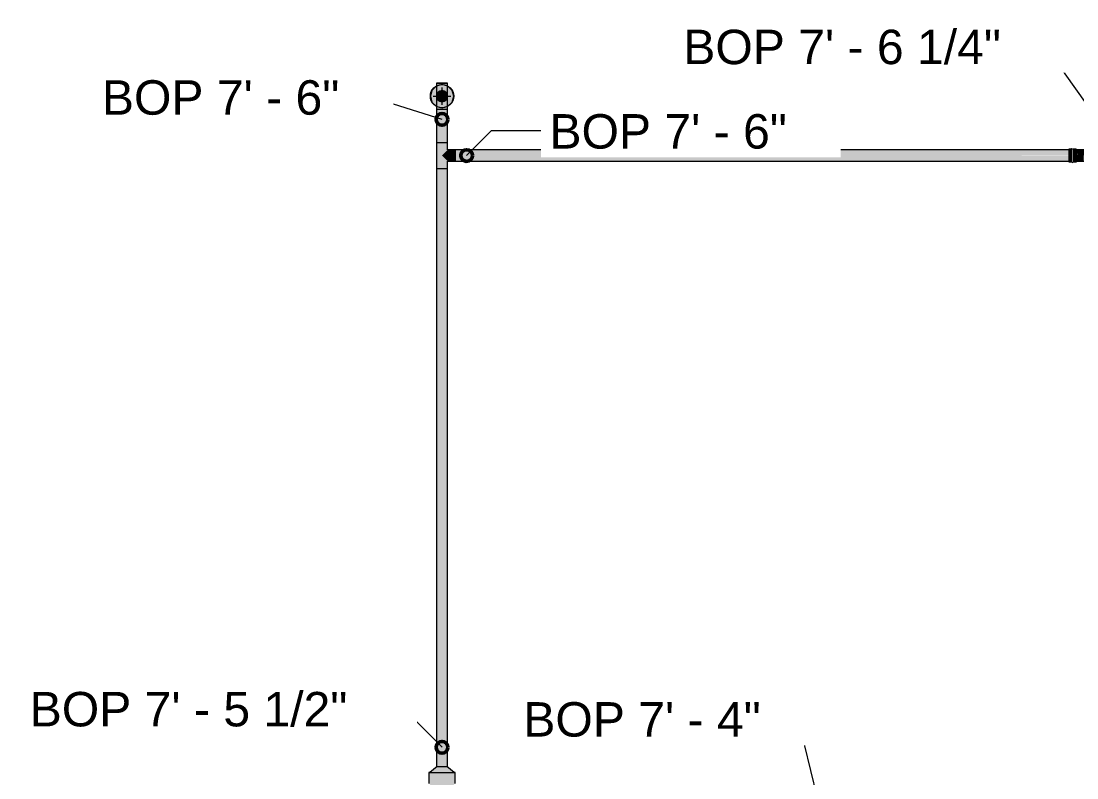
# Model space of a CAD drawing. Header units: inches. Extents: x -3385 to 41, y 7 to 1342.
# Drawn here: x -1364.1 to -1183.2, y 662.9 to 792.6 of the extents above; entities that cross this region are included whole.
import ezdxf

# ---------------------------------------------------------------- set-up
doc = ezdxf.new("R2010")
doc.units = ezdxf.units.IN
doc.header["$MEASUREMENT"] = 0
for name, color, linetype, lineweight in [('A-ANNO-NOTE', 131, 'Continuous', 9), ('G-ANNO-DIMS', 111, 'Continuous', 9), ('P-PIPE', 3, 'Continuous', 9), ('P-PIPE-CNTR', 3, 'Continuous', 9)]:
    doc.layers.add(name, color=color, linetype=linetype, lineweight=lineweight)
doc.styles.add('Arial', font='arial.ttf', dxfattribs={"height": 5.901198})

# ---------------------------------------------------------------- blocks, each defined once
blk = doc.blocks.new('Victaulic-VicPress316-Elbow 90-45deg Style P568_P571 - Standard-1102010-LOWER PARKING')
at = {"layer": 'P-PIPE'}
for points in [[(-1180, 773.42), (-1178.94, 773.43), (-1178.89, 773.46), (-1178.8, 773.57), (-1178.78, 773.59), (-1178.94, 773.76), (-1180.33, 773.75), (-1181.06, 773.75), (-1181.12, 773.72), (-1181.2, 773.61), (-1181.22, 773.59), (-1181.06, 773.43), (-1180.33, 773.42)], [(-1180.33, 773.75), (-1178.94, 773.76), (-1178.94, 774.13), (-1180.33, 774.13), (-1181.06, 774.13), (-1181.06, 773.76), (-1180.48, 773.75)], [(-1179.72, 772.65), (-1179.63, 772.66), (-1179.52, 772.68), (-1179.23, 772.65), (-1179.11, 772.68), (-1179.04, 772.68), (-1179.03, 772.69), (-1179.01, 772.7), (-1178.97, 772.75), (-1178.94, 772.87), (-1180.33, 772.87), (-1181.06, 772.87), (-1181, 772.73), (-1180.94, 772.66), (-1180.92, 772.69), (-1180.75, 772.65), (-1180.65, 772.67), (-1180.34, 772.66), (-1180.29, 772.65), (-1180.17, 772.66), (-1179.93, 772.67), (-1179.75, 772.65)], [(-1180, 771.59), (-1180, 771.59), (-1180.02, 772.67), (-1180.34, 772.66), (-1180.49, 772.68), (-1180.6, 772.67), (-1180.68, 772.67), (-1180.78, 772.65), (-1180.92, 772.69), (-1180.95, 772.65), (-1180.94, 771.6), (-1180.08, 771.59)], [(-1180, 771.59), (-1179.05, 771.6), (-1179.06, 772.66), (-1179.11, 772.68), (-1179.28, 772.66), (-1179.34, 772.67), (-1179.63, 772.66), (-1179.73, 772.65), (-1179.86, 772.66), (-1180, 772.67), (-1180, 772.34)], [(-1178.86, 773.67), (-1178.89, 773.72), (-1178.94, 773.75), (-1178.86, 773.68)], [(-1184.01, 768.36), (-1183.85, 768.52), (-1183.85, 769.9), (-1183.85, 770.64), (-1183.88, 770.69), (-1183.99, 770.78), (-1184.01, 770.8), (-1184.18, 770.64), (-1184.18, 769.25), (-1184.18, 768.52), (-1184.14, 768.47), (-1184.03, 768.38), (-1184.01, 768.36)], [(-1182.02, 768.63), (-1181.77, 768.68), (-1181.29, 768.75), (-1180.85, 768.88), (-1180.55, 769.06), (-1180, 769.45), (-1179.9, 769.53), (-1179.63, 769.94), (-1179.45, 770.17), (-1179.27, 770.49), (-1179.17, 770.87), (-1179.07, 771.52), (-1179.05, 771.6), (-1179.39, 771.59), (-1180, 771.59), (-1180.16, 770.82), (-1180.59, 770.17), (-1181.25, 769.73), (-1182.02, 769.58), (-1182.02, 768.65)], [(-1182.02, 769.58), (-1181.25, 769.73), (-1180.59, 770.17), (-1180.16, 770.82), (-1180, 771.59), (-1180.95, 771.59), (-1181.09, 771.06), (-1181.49, 770.67), (-1182.02, 770.52), (-1182.02, 769.74)], [(-1184.18, 768.52), (-1184.18, 769.9), (-1184.18, 770.64), (-1184.55, 770.64), (-1184.55, 769.25), (-1184.55, 768.52), (-1184.18, 768.52)], [(-1183.85, 768.52), (-1183.29, 768.52), (-1183.29, 769.9), (-1183.29, 770.64), (-1183.85, 770.64), (-1183.85, 769.25), (-1183.85, 768.59)], [(-1183.29, 768.52), (-1183.15, 768.58), (-1183.08, 768.64), (-1183.11, 768.66), (-1183.07, 768.83), (-1183.1, 768.93), (-1183.08, 769.24), (-1183.08, 769.3), (-1183.09, 769.41), (-1183.09, 769.65), (-1183.09, 769.95), (-1183.1, 770.06), (-1183.07, 770.35), (-1183.1, 770.47), (-1183.07, 770.53), (-1183.07, 770.53), (-1183.11, 770.55), (-1183.12, 770.57), (-1183.17, 770.61), (-1183.29, 770.64), (-1183.29, 769.25), (-1183.29, 768.55)], [(-1183.07, 768.63), (-1182.02, 768.65), (-1182.02, 769.58), (-1183.1, 769.57), (-1183.08, 769.24), (-1183.1, 769.09), (-1183.1, 769.03), (-1183.1, 768.9), (-1183.07, 768.8), (-1183.11, 768.66), (-1183.07, 768.63)], [(-1183.93, 768.44), (-1183.88, 768.47), (-1183.85, 768.52), (-1183.92, 768.44)]]:
    blk.add_hatch(color=256, dxfattribs=at).paths.add_polyline_path(points, flags=0)
h = blk.add_hatch(color=256, dxfattribs=at)
h.paths.add_polyline_path([(-1179.15, 772.87), (-1178.94, 772.87), (-1178.94, 773.43), (-1179.15, 773.42), (-1179.15, 772.87)], flags=0)
h.paths.add_polyline_path([(-1180.01, 772.87), (-1179.15, 772.87), (-1179.15, 773.42), (-1181.06, 773.43), (-1181.06, 772.87), (-1180.21, 772.87)], flags=0)
h = blk.add_hatch(color=256, dxfattribs=at)
h.paths.add_polyline_path([(-1179.28, 770.46), (-1179.15, 770.98), (-1179.17, 770.87), (-1179.25, 770.58)], flags=0)
h.paths.add_polyline_path([(-1179.75, 769.75), (-1179.45, 770.17), (-1179.49, 770.12), (-1179.69, 769.85)], flags=0)
h = blk.add_hatch(color=256, dxfattribs=at)
h.paths.add_polyline_path([(-1183.03, 769.58), (-1182.02, 769.58), (-1182.02, 770.53), (-1183.08, 770.52), (-1183.1, 770.47), (-1183.08, 770.3), (-1183.09, 770.25), (-1183.09, 769.95), (-1183.08, 769.86), (-1183.09, 769.73), (-1183.1, 769.58)], flags=0)
h.paths.add_polyline_path([(-1182.02, 769.9), (-1182.02, 769.9), (-1182.4, 769.95)], flags=0)
for p, q in [((-1181.06, 774.13), (-1181.06, 773.76)), ((-1181.06, 773.43), (-1181.06, 772.87)), ((-1181.06, 772.87), (-1180.95, 772.65)), ((-1180.95, 772.71), (-1180.95, 771.6)), ((-1179.05, 771.6), (-1179.05, 772.7)), ((-1179.02, 772.68), (-1179.05, 772.65)), ((-1178.94, 772.87), (-1179.02, 772.68)), ((-1178.94, 773.76), (-1178.94, 774.13)), ((-1178.94, 772.87), (-1178.94, 773.43)), ((-1184.18, 770.64), (-1184.55, 770.64)), ((-1183.29, 770.64), (-1183.85, 770.64)), ((-1183.29, 770.64), (-1183.07, 770.53)), ((-1182.02, 770.53), (-1183.12, 770.53)), ((-1184.55, 768.52), (-1184.18, 768.52)), ((-1183.85, 768.52), (-1183.29, 768.52)), ((-1183.29, 768.52), (-1183.1, 768.6)), ((-1183.14, 768.63), (-1182.02, 768.63)), ((-1183.1, 768.6), (-1183.07, 768.63))]:
    blk.add_line(p, q, dxfattribs=at)
at = {"layer": 'P-PIPE', "flags": 128}
for points in [[(-1181.03, 773.76), (-1181.04, 773.76), (-1181.05, 773.76), (-1181.05, 773.76), (-1181.06, 773.76), (-1181.07, 773.76), (-1181.09, 773.75), (-1181.18, 773.71)], [(-1178.83, 773.48), (-1178.93, 773.43), (-1178.94, 773.43), (-1178.94, 773.43), (-1178.95, 773.43), (-1178.96, 773.43), (-1178.97, 773.43), (-1178.98, 773.43), (-1178.99, 773.43), (-1179.01, 773.43), (-1179.03, 773.43), (-1179.04, 773.42), (-1179.06, 773.42), (-1179.08, 773.42), (-1179.1, 773.42), (-1179.13, 773.42), (-1179.15, 773.42), (-1179.18, 773.42), (-1179.21, 773.42), (-1179.24, 773.42), (-1179.27, 773.42), (-1179.3, 773.42), (-1179.33, 773.42), (-1179.36, 773.42), (-1179.4, 773.42), (-1179.43, 773.42), (-1179.47, 773.42), (-1179.51, 773.42), (-1179.54, 773.42), (-1179.58, 773.42), (-1179.62, 773.42), (-1179.66, 773.42), (-1179.7, 773.42), (-1179.74, 773.42), (-1179.78, 773.42), (-1179.82, 773.42), (-1179.87, 773.42), (-1179.91, 773.42), (-1179.95, 773.42), (-1179.99, 773.42), (-1180.04, 773.42), (-1180.08, 773.42), (-1180.12, 773.42), (-1180.16, 773.42), (-1180.2, 773.42), (-1180.25, 773.42), (-1180.29, 773.42), (-1180.33, 773.42), (-1180.37, 773.42), (-1180.41, 773.42), (-1180.45, 773.42), (-1180.48, 773.42), (-1180.52, 773.42), (-1180.56, 773.42), (-1180.59, 773.42), (-1180.63, 773.42), (-1180.66, 773.42), (-1180.69, 773.42), (-1180.73, 773.42), (-1180.76, 773.42), (-1180.79, 773.42), (-1180.81, 773.42), (-1180.84, 773.42), (-1180.87, 773.42), (-1180.89, 773.42), (-1180.91, 773.42), (-1180.93, 773.42), (-1180.95, 773.42), (-1180.97, 773.43), (-1180.99, 773.43), (-1181, 773.43), (-1181.02, 773.43), (-1181.03, 773.43), (-1181.04, 773.43), (-1181.05, 773.43), (-1181.05, 773.43), (-1181.06, 773.43), (-1181.07, 773.43), (-1181.1, 773.43), (-1181.18, 773.71)], [(-1178.83, 773.48), (-1178.92, 773.75), (-1178.94, 773.76), (-1178.94, 773.76), (-1178.95, 773.76), (-1178.96, 773.76), (-1178.97, 773.76), (-1178.98, 773.76)], [(-1181.26, 770.84), (-1181.29, 770.81), (-1181.32, 770.79), (-1181.36, 770.76), (-1181.39, 770.73), (-1181.43, 770.71), (-1181.46, 770.69), (-1181.5, 770.66), (-1181.54, 770.65), (-1181.58, 770.63), (-1181.61, 770.61), (-1181.65, 770.59), (-1181.69, 770.58), (-1181.74, 770.57), (-1181.78, 770.56), (-1181.82, 770.55), (-1181.86, 770.54), (-1181.9, 770.54), (-1181.95, 770.53), (-1181.99, 770.53), (-1182.02, 770.53)], [(-1180.95, 771.6), (-1180.95, 771.55), (-1180.95, 771.51), (-1180.96, 771.47), (-1180.96, 771.43), (-1180.97, 771.38), (-1180.98, 771.34), (-1180.99, 771.3), (-1181, 771.26), (-1181.02, 771.22), (-1181.03, 771.18), (-1181.05, 771.14), (-1181.07, 771.1), (-1181.09, 771.07), (-1181.11, 771.03), (-1181.14, 771), (-1181.16, 770.96), (-1181.19, 770.93), (-1181.22, 770.89), (-1181.24, 770.86), (-1181.26, 770.84)], [(-1179.92, 769.5), (-1179.84, 769.59), (-1179.76, 769.68), (-1179.68, 769.77), (-1179.61, 769.86), (-1179.54, 769.96), (-1179.48, 770.06), (-1179.42, 770.16), (-1179.37, 770.27), (-1179.31, 770.37), (-1179.27, 770.48), (-1179.23, 770.59), (-1179.19, 770.71), (-1179.15, 770.82), (-1179.13, 770.94), (-1179.1, 771.05), (-1179.08, 771.17), (-1179.07, 771.29), (-1179.06, 771.4), (-1179.05, 771.52), (-1179.05, 771.6)], [(-1184.13, 770.76), (-1184.17, 770.65), (-1184.18, 770.64), (-1184.18, 770.64), (-1184.18, 770.63), (-1184.18, 770.62), (-1184.18, 770.61), (-1184.18, 770.6), (-1184.18, 770.59), (-1184.18, 770.57), (-1184.18, 770.56), (-1184.18, 770.54), (-1184.18, 770.52), (-1184.18, 770.5), (-1184.18, 770.48), (-1184.18, 770.45), (-1184.18, 770.43), (-1184.18, 770.4), (-1184.18, 770.38), (-1184.18, 770.35), (-1184.18, 770.32), (-1184.18, 770.29), (-1184.18, 770.25), (-1184.18, 770.22), (-1184.18, 770.19), (-1184.18, 770.15), (-1184.18, 770.11), (-1184.18, 770.08), (-1184.18, 770.04), (-1184.18, 770), (-1184.18, 769.96), (-1184.18, 769.92), (-1184.18, 769.88), (-1184.18, 769.84), (-1184.18, 769.8), (-1184.18, 769.76), (-1184.18, 769.72), (-1184.18, 769.67), (-1184.18, 769.63), (-1184.18, 769.59), (-1184.18, 769.55), (-1184.18, 769.5), (-1184.18, 769.46), (-1184.18, 769.42), (-1184.18, 769.38), (-1184.18, 769.34), (-1184.18, 769.3), (-1184.18, 769.25), (-1184.18, 769.21), (-1184.18, 769.18), (-1184.18, 769.14), (-1184.18, 769.1), (-1184.18, 769.06), (-1184.18, 769.02), (-1184.18, 768.99), (-1184.18, 768.95), (-1184.18, 768.92), (-1184.18, 768.89), (-1184.18, 768.86), (-1184.18, 768.83), (-1184.18, 768.8), (-1184.18, 768.77), (-1184.18, 768.74), (-1184.18, 768.72), (-1184.18, 768.69), (-1184.18, 768.67), (-1184.18, 768.65), (-1184.18, 768.63), (-1184.18, 768.61), (-1184.18, 768.6), (-1184.18, 768.58), (-1184.18, 768.57), (-1184.18, 768.55), (-1184.18, 768.54), (-1184.18, 768.54), (-1184.18, 768.53), (-1184.18, 768.52), (-1184.17, 768.51), (-1184.17, 768.48), (-1183.89, 768.41)], [(-1184.13, 770.76), (-1183.85, 770.66), (-1183.85, 770.65), (-1183.85, 770.64), (-1183.85, 770.63), (-1183.85, 770.62), (-1183.85, 770.61), (-1183.84, 770.6)], [(-1182.02, 768.63), (-1181.9, 768.63), (-1181.78, 768.64), (-1181.66, 768.65), (-1181.54, 768.67), (-1181.43, 768.69), (-1181.31, 768.72), (-1181.2, 768.75), (-1181.08, 768.78), (-1180.97, 768.82), (-1180.86, 768.87), (-1180.75, 768.91), (-1180.65, 768.97), (-1180.54, 769.02), (-1180.44, 769.08), (-1180.34, 769.15), (-1180.25, 769.22), (-1180.15, 769.29), (-1180.06, 769.37), (-1179.97, 769.45), (-1179.92, 769.5)], [(-1183.84, 768.56), (-1183.85, 768.55), (-1183.85, 768.54), (-1183.85, 768.53), (-1183.85, 768.52), (-1183.85, 768.51), (-1183.85, 768.5), (-1183.89, 768.41)]]:
    blk.add_lwpolyline(points, dxfattribs=at)
at = {"layer": 'P-PIPE'}
for centre, major_axis, ratio, start_param, end_param in [((-1180, 774.13), (1.06, 0), 0.004167, 3.141593, 6.279024), ((-1180, 773.76), (1.06, 0), 0.004167, 3.141593, 6.279024), ((-1180, 773.43), (1.06, 0), 0.004167, 3.141593, 6.279024), ((-1180, 774.13), (1.06, 0), 0.004167, 2.803091, 2.899771), ((-1180, 772.65), (0.95, 0), 0.004167, 3.76575, 3.7926), ((-1180, 772.65), (0.95, 0), 0.004167, 4.373335, 4.394069), ((-1180, 772.65), (0.95, 0), 0.004167, 5.022387, 5.043121), ((-1180, 772.65), (0.95, 0), 0.004167, 5.623856, 5.650706), ((-1180, 774.13), (1.06, 0), 0.004167, 0, 0.340655), ((-1184.55, 769.58), (0, 1.06), 0.004161, 0.004167, 3.141593), ((-1184.18, 769.58), (0, 1.06), 0.004161, 0.004167, 3.141593), ((-1183.85, 769.58), (0, 1.06), 0.004161, 0.004167, 3.141593), ((-1183.07, 769.58), (0, 0.95), 0.004161, 1.24007, 1.260804), ((-1183.07, 769.58), (0, 0.95), 0.004161, 1.889122, 1.909856), ((-1183.07, 769.58), (0, 0.95), 0.004161, 0.632485, 0.659335), ((-1183.07, 769.58), (0, 0.95), 0.004161, 2.490591, 2.517441)]:
    blk.add_ellipse(centre, major_axis=major_axis, ratio=ratio, start_param=start_param, end_param=end_param, dxfattribs=at)

msp = doc.modelspace()

# ---------------------------------------------------------------- hatches: boundary and pattern name
at = {"layer": 'A-ANNO-NOTE'}
h = msp.add_hatch(color=256, dxfattribs=at)
edge = h.paths.add_edge_path(flags=0)
edge.add_arc((-1292, 779.743), 2, 0, 360)
msp.add_hatch(color=256, dxfattribs=at).paths.add_polyline_path([(-1292, 777.743), (-1291, 778.011), (-1290.268, 778.743), (-1290, 779.743), (-1290.268, 780.743), (-1291, 781.475), (-1292, 781.743), (-1293, 781.475), (-1293.732, 780.743), (-1294, 779.743), (-1293.732, 778.743), (-1293, 778.011), (-1292.249, 777.81)], flags=0)
at = {"layer": 'P-PIPE'}
h = msp.add_hatch(color=256, dxfattribs=at)
h.paths.add_polyline_path([(-1292.95, 779.742), (-1292.918, 779.989), (-1292.787, 780.275), (-1292.654, 780.432), (-1292.442, 780.579), (-1292.246, 780.661), (-1292, 780.693), (-1292, 781.982), (-1292.95, 781.986), (-1292.95, 779.743)], flags=0)
h.paths.add_polyline_path([(-1292, 777.494), (-1292.01, 778.793), (-1292.253, 778.826), (-1292.478, 778.921), (-1292.674, 779.073), (-1292.84, 779.309), (-1292.879, 779.38), (-1292.933, 779.559), (-1292.95, 779.741), (-1292.95, 777.498), (-1292.475, 777.495), (-1292.246, 777.494)], flags=0)
h = msp.add_hatch(color=256, dxfattribs=at)
h.paths.add_polyline_path([(-1291.049, 779.742), (-1291.049, 781.986), (-1291.524, 781.983), (-1292, 781.982), (-1291.998, 780.693), (-1291.746, 780.658), (-1291.523, 780.565), (-1291.327, 780.414), (-1291.159, 780.176), (-1291.12, 780.104), (-1291.066, 779.925), (-1291.05, 779.755)], flags=0)
h.paths.add_polyline_path([(-1292, 777.494), (-1291.049, 777.498), (-1291.05, 779.73), (-1291.082, 779.493), (-1291.212, 779.209), (-1291.346, 779.052), (-1291.539, 778.913), (-1291.753, 778.824), (-1292, 778.791), (-1292, 778.682)], flags=0)
for points in [[(-1292, 778.793), (-1291.754, 778.825), (-1291.525, 778.92), (-1291.328, 779.071), (-1291.177, 779.268), (-1291.082, 779.497), (-1291.05, 779.743), (-1291.082, 779.989), (-1291.177, 780.218), (-1291.328, 780.415), (-1291.525, 780.566), (-1291.754, 780.66), (-1292, 780.693), (-1292.249, 780.659), (-1292.475, 780.566), (-1292.672, 780.415), (-1292.823, 780.218), (-1292.918, 779.989), (-1292.95, 779.743), (-1292.918, 779.497), (-1292.823, 779.268), (-1292.672, 779.071), (-1292.475, 778.92), (-1292.246, 778.825)], [(-1292, 771.822), (-1292, 777.494), (-1292.95, 777.496), (-1292.95, 771.825), (-1292.475, 771.822), (-1292.245, 771.822)], [(-1289.755, 768.631), (-1289.759, 769.106), (-1289.756, 770.532), (-1291.049, 770.532), (-1292.004, 769.577), (-1291.049, 768.631), (-1289.757, 768.631)], [(-1196.138, 769.581), (-1184.555, 769.585), (-1184.553, 770.531), (-1289.756, 770.531), (-1289.759, 770.047), (-1289.759, 769.581), (-1266.037, 769.581)], [(-1283.512, 768.631), (-1184.552, 768.631), (-1184.56, 769.581), (-1289.759, 769.577), (-1289.756, 768.631)], [(-1292, 664.904), (-1292, 767.333), (-1292.95, 767.336), (-1292.95, 664.908), (-1292.475, 664.905), (-1292.245, 664.904)], [(-1292, 664.904), (-1291.05, 664.908), (-1291.05, 767.337), (-1291.528, 767.334), (-1292, 767.333), (-1292, 672.687)], [(-1292.453, 663.868), (-1289.937, 663.877), (-1291.187, 664.906), (-1292.822, 664.9), (-1294.062, 663.877), (-1292.867, 663.869), (-1292.475, 663.869)], [(-1291.993, 659.734), (-1289.75, 661.993), (-1289.75, 663.877), (-1290.404, 663.87), (-1293.945, 663.872), (-1294.25, 663.877), (-1294.25, 661.993), (-1292.576, 660.316), (-1292.249, 659.99)]]:
    msp.add_hatch(color=256, dxfattribs=at).paths.add_polyline_path(points, flags=0)
h = msp.add_hatch(color=256, dxfattribs=at)
h.paths.add_polyline_path([(-1292.672, 780.415), (-1292.672, 780.415), (-1292.475, 780.566), (-1292.245, 780.661), (-1292, 780.693), (-1291.751, 780.659), (-1291.525, 780.566), (-1291.324, 780.41), (-1291.177, 780.218), (-1291.082, 779.989), (-1291.051, 779.738), (-1291.087, 779.487), (-1291.177, 779.268), (-1291.328, 779.071), (-1291.527, 778.919), (-1291.757, 778.825), (-1292.004, 778.793), (-1292.253, 778.828), (-1292.475, 778.92), (-1292.675, 779.075), (-1292.823, 779.268), (-1292.918, 779.5), (-1292.95, 779.743), (-1292.917, 779.989), (-1292.823, 780.218), (-1292.672, 780.415)], flags=0)
h.paths.add_polyline_path([(-1292, 778.791), (-1291.748, 778.826), (-1291.521, 778.921), (-1291.324, 779.075), (-1291.174, 779.272), (-1291.081, 779.5), (-1291.05, 779.751), (-1291.082, 779.991), (-1291.178, 780.22), (-1291.329, 780.416), (-1291.526, 780.566), (-1291.755, 780.661), (-1292.001, 780.693), (-1292.249, 780.659), (-1292.475, 780.565), (-1292.672, 780.414), (-1292.823, 780.217), (-1292.918, 779.988), (-1292.95, 779.739), (-1292.917, 779.495), (-1292.822, 779.265), (-1292.669, 779.068), (-1292.471, 778.917), (-1292.241, 778.823), (-1292, 778.791)], flags=0)
h = msp.add_hatch(color=256, dxfattribs=at)
h.paths.add_polyline_path([(-1291.525, 771.822), (-1291.05, 771.825), (-1291.05, 777.498), (-1291.525, 777.495), (-1291.525, 771.823)], flags=0)
h.paths.add_polyline_path([(-1291.754, 771.822), (-1291.525, 771.822), (-1291.528, 777.495), (-1291.754, 777.494), (-1291.754, 771.822)], flags=0)
h.paths.add_polyline_path([(-1292, 771.822), (-1291.754, 771.822), (-1291.757, 777.494), (-1292, 777.494), (-1292, 771.822)], flags=0)
h = msp.add_hatch(color=256, dxfattribs=at)
h.paths.add_polyline_path([(-1291.084, 767.336), (-1291.049, 767.337), (-1291.049, 768.631), (-1291.084, 768.662)], flags=0)
h.paths.add_polyline_path([(-1292.004, 767.333), (-1291.084, 767.336), (-1291.084, 768.664), (-1292.004, 769.577), (-1291.049, 770.532), (-1291.049, 771.825), (-1291.528, 771.822), (-1292.95, 771.823), (-1292.95, 767.337), (-1292.478, 767.334), (-1292.249, 767.334)], flags=0)

# ---------------------------------------------------------------- linework, layer by layer
at = {"layer": 'A-ANNO-NOTE'}
for p, q in [((-1292, 781.743), (-1293, 781.475)), ((-1291, 781.475), (-1292, 781.743)), ((-1293.732, 780.743), (-1294, 779.743)), ((-1293, 781.475), (-1293.732, 780.743)), ((-1290.268, 780.743), (-1291, 781.475)), ((-1290, 779.743), (-1290.268, 780.743)), ((-1294, 779.743), (-1293.732, 778.743)), ((-1293.732, 778.743), (-1293, 778.011)), ((-1291, 778.011), (-1290.268, 778.743)), ((-1290.268, 778.743), (-1290, 779.743)), ((-1293, 778.011), (-1292.249, 777.81)), ((-1292.249, 777.81), (-1292, 777.743)), ((-1292, 777.743), (-1291, 778.011))]:
    msp.add_line(p, q, dxfattribs=at)
msp.add_circle((-1292, 779.743), 2, dxfattribs=at)
at = {"layer": 'G-ANNO-DIMS'}
for p, q in [((-1188.577, 788.331), (-1195.087, 788.331)), ((-1180.001, 776.271), (-1188.577, 788.331)), ((-1304.51, 779.671), (-1308.405, 779.671)), ((-1292, 775.776), (-1304.51, 779.671)), ((-1287.778, 769.581), (-1283.496, 773.863)), ((-1283.496, 773.863), (-1275.085, 773.863)), ((-1298.684, 674.851), (-1307.097, 674.851)), ((-1292, 668.167), (-1298.684, 674.851)), ((-1230.962, 673.101), (-1236.186, 673.101)), ((-1227.698, 659.743), (-1230.962, 673.101))]:
    msp.add_line(p, q, dxfattribs=at)
at = {"layer": 'G-ANNO-DIMS', "lineweight": 50}
for centre in [(-1292, 775.776), (-1287.778, 769.581), (-1292, 668.167)]:
    msp.add_circle(centre, 1, dxfattribs=at)
at = {"layer": 'P-PIPE'}
for p, q in [((-1292.95, 781.986), (-1292.95, 777.498)), ((-1291.049, 777.498), (-1291.049, 781.986)), ((-1292.95, 777.498), (-1292.95, 771.825)), ((-1291.05, 771.825), (-1291.05, 777.498)), ((-1292.95, 771.825), (-1292.95, 767.337)), ((-1291.049, 770.532), (-1291.049, 771.825)), ((-1289.756, 770.532), (-1291.049, 770.532)), ((-1184.552, 770.531), (-1289.756, 770.531)), ((-1292.95, 767.337), (-1292.95, 664.908)), ((-1291.05, 664.908), (-1291.05, 767.337)), ((-1291.049, 767.337), (-1291.049, 768.631)), ((-1291.049, 768.631), (-1289.756, 768.631)), ((-1289.756, 768.631), (-1184.552, 768.631)), ((-1292.812, 664.908), (-1294.062, 663.877)), ((-1289.937, 663.877), (-1291.187, 664.908)), ((-1294.25, 663.877), (-1294.25, 661.993)), ((-1289.75, 661.993), (-1289.75, 663.877))]:
    msp.add_line(p, q, dxfattribs=at)
for centre, radius, start, end in [((-1292, 779.743), 0.95, 0, 180), ((-1292, 780.218), 0.475, 270, 90), ((-1292, 779.743), 0.95, 180, 0), ((-1292, 779.268), 0.475, 90, 270), ((-1292, 779.742), 0.951, 254.75951, 255)]:
    msp.add_arc(centre, radius, start, end, dxfattribs=at)
for centre, major_axis, ratio, start_param, end_param in [((-1292, 781.986), (0.951, 0), 0.0041666, 1.5707963, 4.712389), ((-1292, 781.986), (0.951, 0), 0.0041666, 4.712389, 7.8539816), ((-1292, 777.498), (0.951, 0), 0.0041666, 3.1415927, 4.712389), ((-1292, 777.498), (0.95, 0), 0.0041666, 3.6651914, 3.9260253), ((-1292, 777.498), (0.95, 0), 0.0041666, 3.9269908, 4.1882663), ((-1292, 777.498), (0.95, 0), 0.0041666, 4.1887902, 4.712389), ((-1292, 777.498), (0.951, 0), 0.0041666, 4.712389, 6.2831853), ((-1292, 777.498), (0.95, 0), 0.0041666, 4.712389, 4.9741884), ((-1292, 777.498), (0.95, 0), 0.0041666, 4.9744212, 5.2359878), ((-1292, 777.498), (0.95, 0), 0.0041666, 5.2365116, 5.4977871), ((-1292, 777.498), (0.95, 0), 0.0041666, 5.4987526, 5.7595865), ((-1292, 771.825), (0.951, 0), 0.0041666, 3.1415927, 3.3992254), ((-1292, 771.825), (0.951, 0), 0.0041666, 3.4041757, 3.6610248), ((-1292, 771.825), (0.951, 0), 0.0041666, 3.6656511, 3.9228242), ((-1292, 771.825), (0.951, 0), 0.0041666, 3.9272953, 4.1846236), ((-1292, 771.825), (0.95, 0), 0.0041666, 3.9269908, 4.1837068), ((-1292, 771.825), (0.951, 0), 0.0041666, 4.1889928, 4.4465805), ((-1292, 771.825), (0.95, 0), 0.0041666, 4.1887902, 4.4459869), ((-1292, 771.825), (0.95, 0), 0.0041666, 4.4461559, 4.7081709), ((-1292, 771.825), (0.951, 0), 0.0041666, 4.4507109, 4.7082224), ((-1292, 771.825), (0.951, 0), 0.0041666, 4.7124347, 4.9700218), ((-1292, 771.825), (0.95, 0), 0.0041666, 4.712389, 4.9703287), ((-1292, 771.825), (0.951, 0), 0.0041666, 4.9741531, 5.2318211), ((-1292, 771.825), (0.95, 0), 0.0041666, 4.9741884, 5.2325128), ((-1292, 771.825), (0.95, 0), 0.0041666, 5.2359878, 5.4947929), ((-1292, 771.825), (0.951, 0), 0.0041666, 5.2358516, 5.4936205), ((-1292, 771.825), (0.951, 0), 0.0041666, 5.4974985, 5.7554199), ((-1292, 771.825), (0.951, 0), 0.0041666, 5.7589838, 6.2790187), ((-1289.756, 769.581), (0, 0.95), 0.0041609, 0.7883924, 1.0471976), ((-1289.756, 769.581), (0, 0.951), 0.0041666, 0.7895648, 1.0473337), ((-1289.756, 769.581), (0, 0.95), 0.0041609, 1.0506725, 1.3089969), ((-1289.756, 769.581), (0, 0.951), 0.0041666, 1.0513642, 1.3090322), ((-1289.756, 769.581), (0, 0.95), 0.0041609, 1.3128566, 1.5707963), ((-1289.756, 769.581), (0, 0.951), 0.0041666, 1.3131635, 1.5707506), ((-1289.756, 769.581), (0, 0.95), 0.0041609, 1.5750144, 1.8325957), ((-1289.756, 769.581), (0, 0.951), 0.0041666, 1.5749629, 1.8324744), ((-1289.756, 769.581), (0, 0.95), 0.0041609, 1.8371984, 2.0943951), ((-1289.756, 769.581), (0, 0.951), 0.0041666, 1.8367623, 2.0941925), ((-1289.756, 769.581), (0, 0.951), 0.0041666, 2.0985617, 2.35589), ((-1289.756, 769.581), (0, 0.95), 0.0041609, 2.0994785, 2.3635295), ((-1289.756, 769.581), (0, 0.951), 0.0041666, 0.5277654, 0.7856868), ((-1289.756, 769.581), (0, 0.951), 0.0041666, 0.0041666, 0.5242015), ((-1292, 767.337), (0.951, 0), 0.0041666, 3.1415927, 3.3992254), ((-1292, 767.337), (0.951, 0), 0.0041666, 3.4041757, 3.6610248), ((-1292, 767.337), (0.951, 0), 0.0041666, 3.6656511, 3.9228242), ((-1292, 767.337), (0.951, 0), 0.0041666, 3.9272953, 4.1846236), ((-1292, 767.337), (0.95, 0), 0.0041666, 3.9269908, 4.1837068), ((-1292, 767.337), (0.951, 0), 0.0041666, 4.1889928, 4.446423), ((-1292, 767.337), (0.95, 0), 0.0041666, 4.1887902, 4.4459869), ((-1292, 767.337), (0.951, 0), 0.0041666, 4.4507109, 4.7082224), ((-1292, 767.337), (0.95, 0), 0.0041666, 4.4505896, 4.7081709), ((-1292, 767.337), (0.95, 0), 0.0041666, 4.712389, 4.9703287), ((-1292, 767.337), (0.951, 0), 0.0041666, 4.7124347, 4.9700218), ((-1292, 767.337), (0.951, 0), 0.0041666, 4.9741531, 5.2318211), ((-1292, 767.337), (0.95, 0), 0.0041666, 4.9741884, 5.2325128), ((-1292, 767.337), (0.95, 0), 0.0041666, 5.2359878, 5.4947929), ((-1292, 767.337), (0.951, 0), 0.0041666, 5.2358516, 5.4936205), ((-1292, 767.337), (0.951, 0), 0.0041666, 5.4974985, 5.7554199), ((-1292, 767.337), (0.951, 0), 0.0041666, 5.7589838, 6.0172193), ((-1292, 767.337), (0.951, 0), 0.0041666, 6.0193556, 6.2790187), ((-1289.756, 769.581), (0, 0.951), 0.0041666, 2.3603611, 2.6175342), ((-1289.756, 769.581), (0, 0.951), 0.0041666, 2.6221605, 2.8790096), ((-1289.756, 769.581), (0, 0.951), 0.0041666, 2.8839599, 3.1415927), ((-1292, 664.908), (0.95, 0), 0.0041666, 3.1415927, 4.712389), ((-1292, 664.908), (0.95, 0), 0.0041666, 4.712389, 6.2831853), ((-1292, 663.877), (2.25, 0), 0.0041666, 2.7455805, 3.1415927), ((-1292, 663.877), (-2.25, 0), 0.0041666, 0.0028895, 3.1444821), ((-1292, 663.877), (2.25, 0), 0.0041666, 0.0028895, 0.395928)]:
    msp.add_ellipse(centre, major_axis=major_axis, ratio=ratio, start_param=start_param, end_param=end_param, dxfattribs=at)
at = {"layer": 'P-PIPE-CNTR'}
for p, q in [((-1292, 778.243), (-1292, 781.243)), ((-1293.5, 779.743), (-1290.5, 779.743))]:
    msp.add_line(p, q, dxfattribs=at)

# ---------------------------------------------------------------- block references
at = {"layer": 'P-PIPE'}
msp.add_blockref('Victaulic-VicPress316-Elbow 90-45deg Style P568_P571 - Standard-1102010-LOWER PARKING', (0, 0), dxfattribs=at)

# ---------------------------------------------------------------- next in the draw order: texts
at = {"layer": 'G-ANNO-DIMS', "char_height": 5.9012, "attachment_point": 1, "line_spacing_factor": 0.938532, "style": 'Arial', "bg_fill": 3, "box_fill_scale": 1.25, "bg_fill_color": 0, "bg_fill_transparency": 0}
for s, insert, width in [('BOP 7\' - 6 1/4"', (-1250.647, 791.135), 64.872), ('BOP 7\' - 6"', (-1350.285, 782.475), 48.456), ('BOP 7\' - 6"', (-1273.585, 776.667), 48.456), ('BOP 7\' - 5 1/2"', (-1362.657, 677.656), 64.872), ('BOP 7\' - 4"', (-1278.066, 675.906), 48.456)]:
    msp.add_mtext(s, dxfattribs=dict(at, insert=insert, width=width))

doc.saveas('drawing.dxf')
